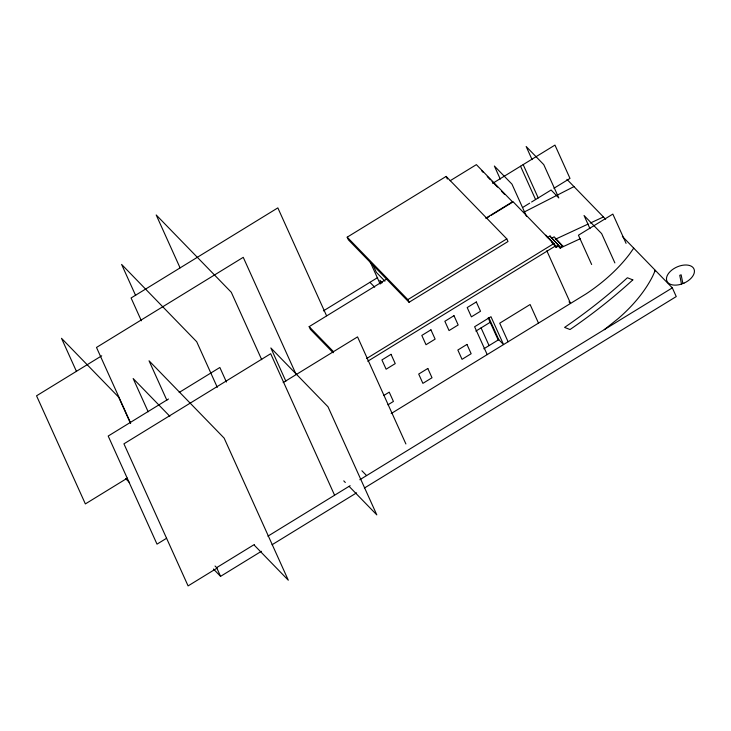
<?xml version="1.0" encoding="UTF-8"?>
<svg xmlns="http://www.w3.org/2000/svg" width="731" height="731" viewBox="0 0 731 731"><rect width="100%" height="100%" fill="white"/><g stroke="black" fill="none" stroke-linecap="round" stroke-linejoin="round"><path stroke-width="1.1" d="M633.731 248.138L629.83 253.721A135.637 80.492 -24.3 0 1 586.317 293.752L391.176 413.563M654.656 271.146L655.305 270.342L652.783 275.971A135.637 80.492 -24.3 0 1 618.179 318.606L604.281 329.681M101.71 355.805L36.55 395.809L85.363 503.915L127.386 478.111M347.198 237.173L446.148 176.418L506.802 238.873L507.999 241.522L409.049 302.278L348.395 239.832L347.198 237.173L407.843 299.628L409.049 302.278M450.168 180.731L476.374 164.639L512.733 202.076M492.63 183.362L554.957 145.094L569.997 178.41L553.934 188.278M168.505 399.007L108.197 436.041L157.01 544.147L166.558 538.281M179.168 392.465L219.857 367.483L226.427 382.039M323.385 310.894L377.689 277.552M333.153 352.771L310.355 329.306L309.158 326.647L387.421 278.593M485.731 218.231L512.906 201.546L554.856 244.867L545.911 235.19L546.304 236.058M486.526 218.158L489.441 216.376M491.378 215.179L511.764 202.67M523.094 207.211L529.71 203.154M531.601 201.994L551.101 190.014L558.804 197.955L543.763 164.63L526.156 146.502L532.077 159.623M407.843 299.628L506.802 238.873M283.144 382.578L357.55 336.89L405.897 443.964M547.227 237.712L550.014 236.003L558.959 245.68L556.172 247.389L554.619 245.79M551.348 238.534L554.135 236.826L563.08 246.502L560.293 248.211L557.963 245.817M366.523 358.601L553.778 243.624M367.72 361.251L554.975 246.283L553.687 243.533M551.896 242.518L555.779 246.521L558.566 244.812M558.347 245.744L559.9 247.343L562.687 245.634M475.863 331.097L490.19 322.298M383.766 395.517L389.23 392.154L393.424 401.447L387.96 404.8M483.858 348.797L498.761 339.641L503.549 344.566L490.967 316.706L474.62 326.739L487.202 354.608M215.051 566.022L216.641 567.649L254.37 544.485M267.911 536.17L350.14 485.686M359.816 479.746L672.319 287.868L676.248 296.576L364.367 488.07M216.888 568.225L188.086 585.906L123.932 443.827L270.689 353.713L334.378 494.759M213.452 569.029L220.57 576.357L261.378 551.302M272.069 544.741L356.591 492.84M523.725 212.264L573.972 186.606M555.514 239.192L588.153 224.051M590.191 223.101L603.45 216.952M580.231 238.745L562.888 246.786L560.677 244.51M566.936 179.36L605.661 219.236M622.373 236.433L672.319 287.868M555.304 238.498L563.08 246.502M551.183 237.676L558.959 245.68M481.72 170.853L483.301 172.479M487.248 176.546L490.41 179.799M491.99 181.425L497.528 187.127M501.475 191.193L504.637 194.446M569.02 301.802L570.582 303.411L546.815 250.77M384.926 281.179L376.374 272.371L372.773 264.403M382.295 282.733L379.965 280.329L381.317 283.326M369.941 282.312L374.683 287.192M309.158 326.647L333.528 351.739M361.918 470.773L366.587 475.589M343.771 480.87L345.324 482.478M349.263 486.526L376.803 514.88L327.991 406.774L270.854 347.947L285.867 381.207M169.839 416.295L133.152 378.53L148.174 411.791M254.333 545.235L288.297 580.204L224.143 438.116L149.042 360.794L166.842 400.204M125.604 478.577L129.561 482.652M626.065 243.368L612.843 214.092L578.431 235.218L591.644 264.503M614.872 262.913L601.65 233.628L584.042 215.499L589.963 228.62M523.168 164.612L538.217 197.927M559.9 247.343L560.293 248.211M520.536 166.22L535.585 199.545M555.779 246.521L556.172 247.389M550.014 236.003L550.406 236.871M526.567 216.458L511.974 184.148L494.366 166.019L500.296 179.141M538.491 323.111L530.103 304.525L499.712 323.193L508.1 341.77M446.148 176.418L447.354 179.068M488.975 317.967L498.761 339.641M488.198 317.875L498.186 339.997M481.08 327.899L489.066 345.589M369.968 261.406L380.193 284.057M326.547 315.737L277.844 207.878L131.087 297.983L141.385 320.799M296.165 374.528L243.249 257.33L96.492 347.444L130.675 423.148M261.725 359.698L231.288 292.281L156.196 214.96L180.073 267.848M217.299 387.366L196.703 341.733L121.602 264.412L135.646 295.525M216.641 567.649L220.57 576.357M130.383 423.121L118.65 397.134L61.505 338.298L76.527 371.558M682.873 283.582L681.146 274.819L679.757 275.313L681.484 284.076M391.039 354.325L381.92 359.926L386.114 369.21L395.233 363.618L391.039 354.325M430.934 329.836L421.814 335.428L426.009 344.721L435.128 339.12L430.934 329.836M453.978 315.682L444.859 321.284L449.053 330.567L458.173 324.975L453.978 315.682M476.32 301.967L467.2 307.559L471.394 316.852L480.514 311.251L476.32 301.967M427.818 368.47L418.699 374.062L422.893 383.355L432.012 377.753L427.818 368.47M466.954 344.429L457.844 350.03L462.038 359.323L471.157 353.722L466.954 344.429M683.978 283.135L680.351 284.423A14.839 8.809 -24.3 0 1 667.805 274.518A14.839 8.809 -24.3 0 1 691.234 266.175A14.839 8.809 -24.3 0 1 683.978 283.135M632.818 279.882L627.381 277.753A393.707 233.637 -24.3 0 1 564.588 327.406L570.016 329.535A393.707 233.637 -24.3 0 0 632.818 279.882"/></g></svg>
